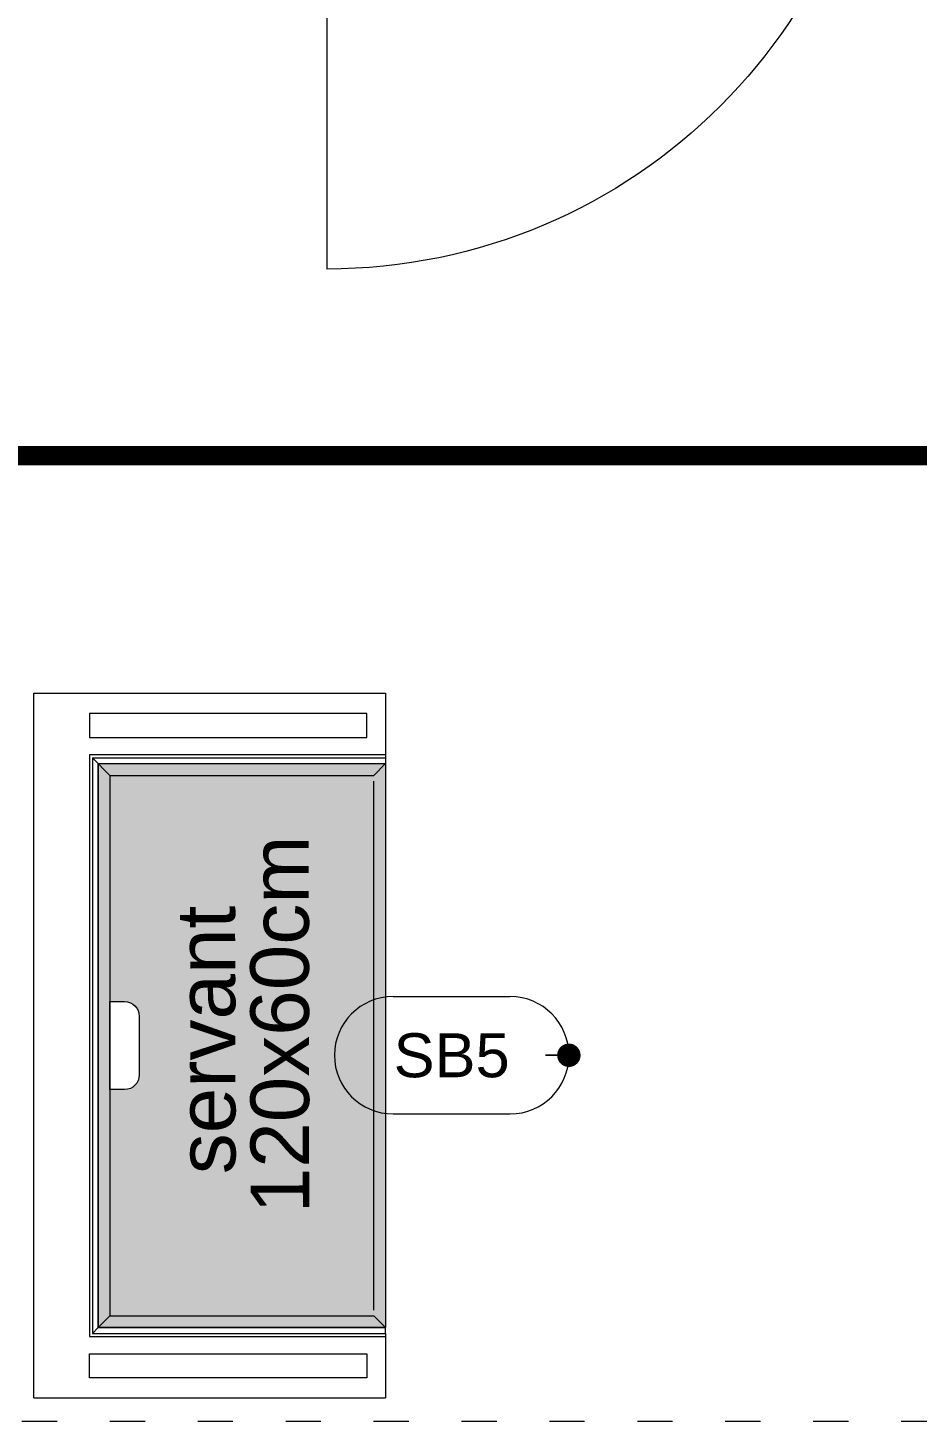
# Model space of a CAD drawing. Header units: millimetres. Extents: x 29001 to 40804, y -8833 to -5892.
# Drawn here: x 30652.1 to 30803.8, y -8201.8 to -7964.1 of the extents above; entities that cross this region are included whole.
import ezdxf
from ezdxf import colors
from ezdxf.entities.mleader import LeaderData, LeaderLine
from ezdxf.enums import TextEntityAlignment as Align
from ezdxf.math import Vec2, Vec3

# ---------------------------------------------------------------- set-up
doc = ezdxf.new("R2010")
doc.units = ezdxf.units.MM
for name, pattern in [('ACAD_ISO03W100', [30, 12, -18]), ('DASHDOT2', [0.5, 0.25, -0.125, 0, -0.125]), ('DOT', [3.002, 0.002, -3]), ('P-AV-P00-10$0${ Origin Line }', [0])]:
    doc.linetypes.add(name, pattern=pattern)
doc.layers.get('0').update_dxf_attribs({"lineweight": 0})
for name, color, linetype, lineweight in [('xxx_Auto_Kaplama_Ahşap', 34, 'Continuous', 0), ('xxx_Auto_Kaplama_Mermer', 23, 'Continuous', 0), ('xxx_Auto_Kaplama_Mermer Tarama', 45, 'Continuous', 0), ('xxx_Auto_SIGN_GENERAL', 51, 'Continuous', 0), ('xxx_Auto_Yardimci_Isaret Genel', 51, 'Continuous', 0), ('xxx_Auto_Yardimci_Yazi', 7, 'Continuous', 0), ('Y_KAPI', 123, 'Continuous', 0)]:
    doc.layers.add(name, color=color, linetype=linetype, lineweight=lineweight)
doc.styles.add('AUTOBAN', font='')
doc.styles.get("Standard").update_dxf_attribs({"font": 'arial.ttf'})
doc.styles.get('AUTOBAN').set_extended_font_data('Helvetica Normal Tr')

# ---------------------------------------------------------------- blocks, each defined once
blk = doc.blocks.new('KAPI 200X230')
at = {"layer": 'Y_KAPI', "color": 252, "linetype": 'P-AV-P00-10$0${ Origin Line }'}
for p, q in [((5, -20), (5, -115)), ((195, -20), (195, -115))]:
    blk.add_line(p, q, dxfattribs=at)
at = {"layer": 'Y_KAPI'}
for points in [[(0, 0), (5, 0), (5, -20), (0, -20)], [(195, 0), (200, 0), (200, -20), (195, -20)], [(5, -20), (100, -20), (100, -16), (5, -16)], [(195, -20), (100, -20), (100, -16), (195, -16)]]:
    blk.add_lwpolyline(points, close=True, dxfattribs=at)
at = {"layer": 'Y_KAPI', "color": 252, "linetype": 'P-AV-P00-10$0${ Origin Line }'}
for centre, start, end in [((5, -20), 270, 0), ((195, -20), 180, 270)]:
    blk.add_arc(centre, 95, start, end, dxfattribs=at)
blk = doc.blocks.new('TÜM LAYOOUT')
at = {"layer": 'xxx_Auto_Kaplama_Mermer Tarama'}
h = blk.add_hatch(dxfattribs=at)
h.set_pattern_fill('AR-CONC', color=256, scale=0.5, angle=90.00000000000001)
h.set_pattern_definition([(139.9999999999999, (28026.3882456205, -70244.6124071848), (0.3137606749129752, 3.586300913003767), [0.3749999999999998, -4.124999999999997]), (84.99999999999994, (28026.3882456205, -70244.6124071848), (-3.760960668500059, -0.6937566680650005), [0.3, -3.3]), (190.45144446, (28026.41439234052, -70244.3135487798), (-3.447199954843148, 2.892544233635559), [0.3187009599999996, -3.505710559999997]), (136.1841999999999, (28025.3882456205, -70244.6124071848), (0.8275964039653821, 5.336206653357862), [0.5624999999999996, -6.187499999999996]), (186.6356354899999, (28025.45721215551, -70244.16772345982), (-4.870593003872753, 4.673309728371141), [0.4780517099999999, -5.258568799999997]), (81.18416398999989, (28025.3882456205, -70244.6124071848), (-4.870593001349952, 4.673309725273865), [0.4499999999999963, -4.95000000499994]), (111, (28025.6382456205, -70244.1124071848), (2.013094453326694, 2.984535260592309), [0.375, -4.125]), (55.99999999999994, (28025.6382456205, -70244.1124071848), (-3.625750225234265, 1.216576659607908), [0.2999999999999964, -3.299999999999971]), (161.45144474, (28025.80600349052, -70243.86369591481), (-1.61265576403177, 4.201111883649856), [0.31870095, -3.505710559999999]), (127.5, (28026.3882456205, -70244.6124071848), (-1.664469269156557, 0.06079927658645318), [0, -3.26, 0, -3.35, 0, -3.3125]), (97.49999999999993, (28026.3882456205, -70244.6124071848), (-1.972058559411801, 1.315347687210743), [0, -1.909999999999999, 0, -3.185, 0, -1.2625]), (57.49999999999999, (28026.3882456205, -70245.72740718482), (0.1127743586718985, 2.669112180862045), [0, -1.249999999999984, 0, -3.899999999999967, 0, -5.174999999999935]), (47.49999999999994, (28026.3882456205, -70246.22740718482), (-0.5005249116615889, 2.915930846711931), [0, -1.625, 0, -2.589999999999999, 0, -3.674999999999999])])
h.paths.add_polyline_path([(1568.285986530085, -1767.815027233453), (1568.285986530085, -1864.008883650757), (1519.2859865473, -1864.008883650757), (1519.2859865473, -1767.815027233453)])
edge = h.paths.add_edge_path(flags=16)
edge.add_line((1521.2859865473, -1808.411955442098), (1523.7859865473, -1808.411955442098))
edge.add_arc((1523.7859865473, -1810.911955442098), 2.5, 0, 90, ccw=False)
edge.add_line((1526.2859865473, -1810.911955442098), (1526.2859865473, -1820.911955442098))
edge.add_arc((1523.7859865473, -1820.911955442098), 2.5, -90, 0, ccw=False)
edge.add_line((1523.7859865473, -1823.411955442098), (1521.2859865473, -1823.411955442098))
edge.add_line((1521.2859865473, -1823.411955442098), (1521.2859865473, -1808.411955442098))
at = {"layer": 'xxx_Auto_Kaplama_Ahşap'}
for p, q in [((1508.285986530289, -1755.814843689186, 1.08479690563712e-07), (1568.285986530085, -1755.814843689186, 1.08479690563712e-07)), ((1508.285986530289, -1876.009067241445), (1508.285986530289, -1755.814843689186, 3.88701602016539e-07)), ((1568.285986530085, -1755.814843689186, -2.80221911452827e-07), (1568.285986530085, -1766.815027233453, -2.738328391022043)), ((1568.285986530085, -1865.008883650757, -9.491454249221931e-07), (1568.285986530085, -1876.009067241445, -6.689235134693661e-07)), ((1508.285986530289, -1876.009067241445, -2.80221911452827e-07), (1568.285986530085, -1876.009067241445, -2.80221911452827e-07))]:
    blk.add_line(p, q, dxfattribs=at)
at = {"layer": 'xxx_Auto_Kaplama_Ahşap', "elevation": -1.369164335621977}
for points in [[(1517.785986552408, -1763.364935461337), (1565.085986530088, -1763.364935461323), (1565.085986530088, -1759.264935461317), (1517.785986552408, -1759.264935461331)], [(1517.785986552408, -1868.458975422887), (1565.085986530088, -1868.458975422902), (1565.085986530088, -1872.558975422909), (1517.785986552408, -1872.558975422894)]]:
    blk.add_lwpolyline(points, close=True, dxfattribs=at)
at = {"layer": 'xxx_Auto_Kaplama_Ahşap', "elevation": -5.404545211362688e-08}
blk.add_lwpolyline([(1568.285986530085, -1766.315027238546), (1517.785986552408, -1766.315027238561), (1517.785986552408, -1865.508883645649), (1568.285986530085, -1865.508883645649)], dxfattribs=at)
at = {"layer": 'xxx_Auto_Kaplama_Mermer'}
for p, q in [((1518.2859865473, -1766.815027233453, -2.738328391022043), (1568.285986530085, -1766.815027233453, -2.738328391022043)), ((1518.2859865473, -1766.815027233453, -2.738328393580225), (1518.2859865473, -1865.008883650757, -2.827800935634173e-07)), ((1521.2859865473, -1769.815027233453, -2.738328671243955), (1518.2859865473, -1766.815027233453, -2.738328393580225)), ((1519.2859865473, -1767.815027233453, -2.738328671243955), (1568.285986530085, -1767.815027233453, -2.738328671243955)), ((1519.2859865473, -1767.815027233453, -2.738328393580225), (1519.2859865473, -1864.008883650757, -2.827800935634173e-07)), ((1568.285986530085, -1767.815027233453, -2.738328671243955), (1566.285986530085, -1769.815027233453, -2.738328671243955)), ((1521.2859865473, -1769.815027233453, -2.738328671243955), (1566.285986530085, -1769.815027233453, -2.738328671243955)), ((1521.2859865473, -1769.815027233453, -2.738328391022043), (1521.2859865473, -1862.008883650742, -2.80221911452827e-07)), ((1568.285986530085, -1768.815027233453, -2.738329059945556), (1568.285986530085, -1863.008883650757, -9.491454249221931e-07)), ((1521.2859865473, -1862.008883650742, -5.604438229056541e-07), (1566.285986530085, -1862.008883650757, -5.604438229056541e-07)), ((1568.285986530085, -1864.008883650757, -5.604438229056541e-07), (1566.285986530085, -1862.008883650757, -5.604438229056541e-07)), ((1518.2859865473, -1865.008883650757, -5.604438229056541e-07), (1568.285986530085, -1865.008883650757, -5.604438229056541e-07)), ((1519.2859865473, -1864.008883650757, -5.604438229056541e-07), (1568.285986530085, -1864.008883650757, -5.604438229056541e-07))]:
    blk.add_line(p, q, dxfattribs=at)
for points, elevation in [([(1568.285986530085, -1766.815027233453), (1568.285986530085, -1767.815027233453)], -2.738328391022043), ([(1521.2859865473, -1862.008883650742), (1519.2859865473, -1864.008883650757), (1518.2859865473, -1865.008883650757)], -2.80221911452827e-07), ([(1568.285986530085, -1865.008883650757), (1568.285986530085, -1864.008883650757)], -5.604438229056541e-07)]:
    blk.add_lwpolyline(points, dxfattribs=dict(at, elevation=elevation))
at = {"layer": 'xxx_Auto_Kaplama_Mermer', "elevation": -1.369164335621977}
blk.add_lwpolyline([(1521.2859865473, -1808.411955442098), (1523.7859865473, -1808.411955442098, -0.414213562373095), (1526.2859865473, -1810.911955442098), (1526.2859865473, -1820.911955442098, -0.414213562373095), (1523.7859865473, -1823.411955442098), (1521.2859865473, -1823.411955442098)], format="xyb", close=True, dxfattribs=at)
at = {"layer": 'xxx_Auto_Kaplama_Mermer Tarama'}
blk.add_line((1566.285986530085, -1861.008883650757, -5.604438229056541e-07), (1566.285986530085, -1770.815027233453, -2.738328671243955), dxfattribs=at)
at = {"layer": 'xxx_Auto_Kaplama_Mermer Tarama', "elevation": -2.738328391022043}
blk.add_lwpolyline([(1568.285986530085, -1767.815027233453), (1568.285986530085, -1864.008883650757), (1519.2859865473, -1864.008883650757), (1519.2859865473, -1767.815027233453)], close=True, dxfattribs=at)
at = {"layer": 'Y_KAPI', "xscale": -1}
blk.add_blockref('KAPI 200X230', (1753.262785075298, -1568.449355230572), dxfattribs=at)
at = {"layer": 'xxx_Auto_Yardimci_Yazi', "color": 8, "linetype": 'DOT', "lineweight": 0, "true_color": 0x77766e, "char_height": 9.999999999999998, "width": 140.4007627210742, "attachment_point": 7, "rotation": 90.07856154067922}
for s, insert in [('\\pt20;{\\fHelvetica Normal Tr|b0|i0|c162|p2;120x60cm}', (1555.419720007994, -1844.514282088297, -5.604438229056541e-07)), ('\\pt20;{\\fHelvetica Normal Tr|b0|i0|c162|p2;servant}', (1542.840382338632, -1837.848219247833, -5.604438229056541e-07))]:
    blk.add_mtext(s, dxfattribs=dict(at, insert=insert))
blk = doc.blocks.new('MOBİLYALAR')
at = {"color": 240, "linetype": 'ACAD_ISO03W100', "lineweight": 0, "ltscale": 0.5, "true_color": 0xed1f24}
blk.add_line((1506.264510958456, -1879.960788730147), (2296.264511333993, -1879.960788730147), dxfattribs=at)
blk = doc.blocks.new('_TagSlot')
at = {"color": 0, "linetype": 'ByBlock', "lineweight": -2, "transparency": 16777216}
for p, q in [((-4, 4), (4, 4)), ((-4, -4), (4, -4))]:
    blk.add_line(p, q, dxfattribs=at)
for centre, start, end in [((-4, 0), 90, 270), ((4, 0), 270, 90)]:
    blk.add_arc(centre, 4, start, end, dxfattribs=at)
at = {"layer": 'xxx_Auto_Kaplama_Mermer Tarama', "color": 0, "transparency": 16777216, "style": 'AUTOBAN'}
blk.add_attdef('TAGNUMBER', text='', height=3, dxfattribs=at).set_placement((0, -1.5), align=Align.CENTER)
blk = doc.blocks.new('_Dot')
at = {"color": 0, "linetype": 'ByBlock', "lineweight": -2}
blk.add_line((-0.5, 0), (-1, 0), dxfattribs=at)
at = {"color": 0, "linetype": 'ByBlock', "const_width": 0.5}
blk.add_lwpolyline([(-0.25, 0, 1), (0.25, 0, 1)], format="xyb", close=True, dxfattribs=at)
blk = doc.blocks.new('*U146')
at = {"layer": 'xxx_Auto_Yardimci_Isaret Genel', "linetype": 'DASHDOT2', "ltscale": 50, "const_width": 1}
blk.add_lwpolyline([(24341.85892532791, 87997.18510769765), (23578.16663308506, 87997.18510769765)], dxfattribs=at)
at = {"layer": 'xxx_Auto_Yardimci_Isaret Genel', "style": 'AUTOBAN', "width": 0.8}
for tag, p in [('SECTION', (23565.84331728477, 88001.76327915184)), ('SHEET', (23565.84331728477, 87992.45666301347))]:
    blk.add_attdef(tag, text='', height=5, dxfattribs=at).set_placement(p, align=Align.MIDDLE)
blk = doc.blocks.new('key planxx')
at = {"layer": 'xxx_Auto_Yardimci_Isaret Genel', "color": 171}
ml = blk.add_multileader_block('Standard', dxfattribs=at)
ml.set_content('_TagSlot', color=171, scale=2.5)
ml.set_attribute('TAGNUMBER', 'SB5', width=0)
ml.set_leader_properties()
ml.set_arrow_properties(name='DOT')
ml.build(insert=Vec2(0, 0))
ml.multileader.update_dxf_attribs({"has_dogleg": 0, "text_right_attachment_type": 7})
ctx = ml.context
ctx.base_point, ctx.char_height, ctx.landing_gap_size, ctx.plane_origin = Vec3(81.31047656007286, -1174.106759910224), 1, 1, Vec3(43.28443577773578, -1253.076353093385)
ctx.right_attachment = 7
notes = []
notes.append((ctx, [(1, (1, 1, 0), (129.3104765600729, -1174.106759910224), (-1, 0), 8, [(0, [(121.3104765601893, -1174.106759910224)], 0, [])])]))
ctx.block.insert = Vec3(101.3104765600729, -1174.106759910224)
for ctx, leaders in notes:
    for number, flags, end, landing, length, lines in leaders:
        leader = LeaderData()
        leader.index, (leader.has_last_leader_line, leader.has_dogleg_vector, leader.attachment_direction) = number, flags
        leader.last_leader_point, leader.dogleg_vector, leader.dogleg_length = Vec3(end), Vec3(landing), length
        for number, points, colour, breaks in lines:
            line = LeaderLine()
            line.index, line.vertices, line.color, line.breaks = number, Vec3.list(points), colors.encode_raw_color(colour), breaks
            leader.lines.append(line)
        ctx.leaders.append(leader)

msp = doc.modelspace()

# ---------------------------------------------------------------- block references
at = {"color": 6}
msp.add_blockref('TÜM LAYOOUT', (29144.79192030808, -6321.79912104841), dxfattribs=at)

# ---------------------------------------------------------------- next in the draw order: block references
msp.add_blockref('MOBİLYALAR', (29144.79192030808, -6321.79912104841), dxfattribs=at)

# ---------------------------------------------------------------- next in the draw order: block references
msp.add_blockref('key planxx', (30623.05672041479, -6965.248471918879), dxfattribs=at)

# ---------------------------------------------------------------- next in the draw order: block references
at = {"layer": 'xxx_Auto_SIGN_GENERAL', "lineweight": 0, "xscale": 3.333333333333333, "yscale": 3.333333333333333, "zscale": 3.333333333333333}
msp.add_blockref('*U146', (-49497.14782875541, -301361.035645909), dxfattribs=at)

doc.saveas('drawing.dxf')
